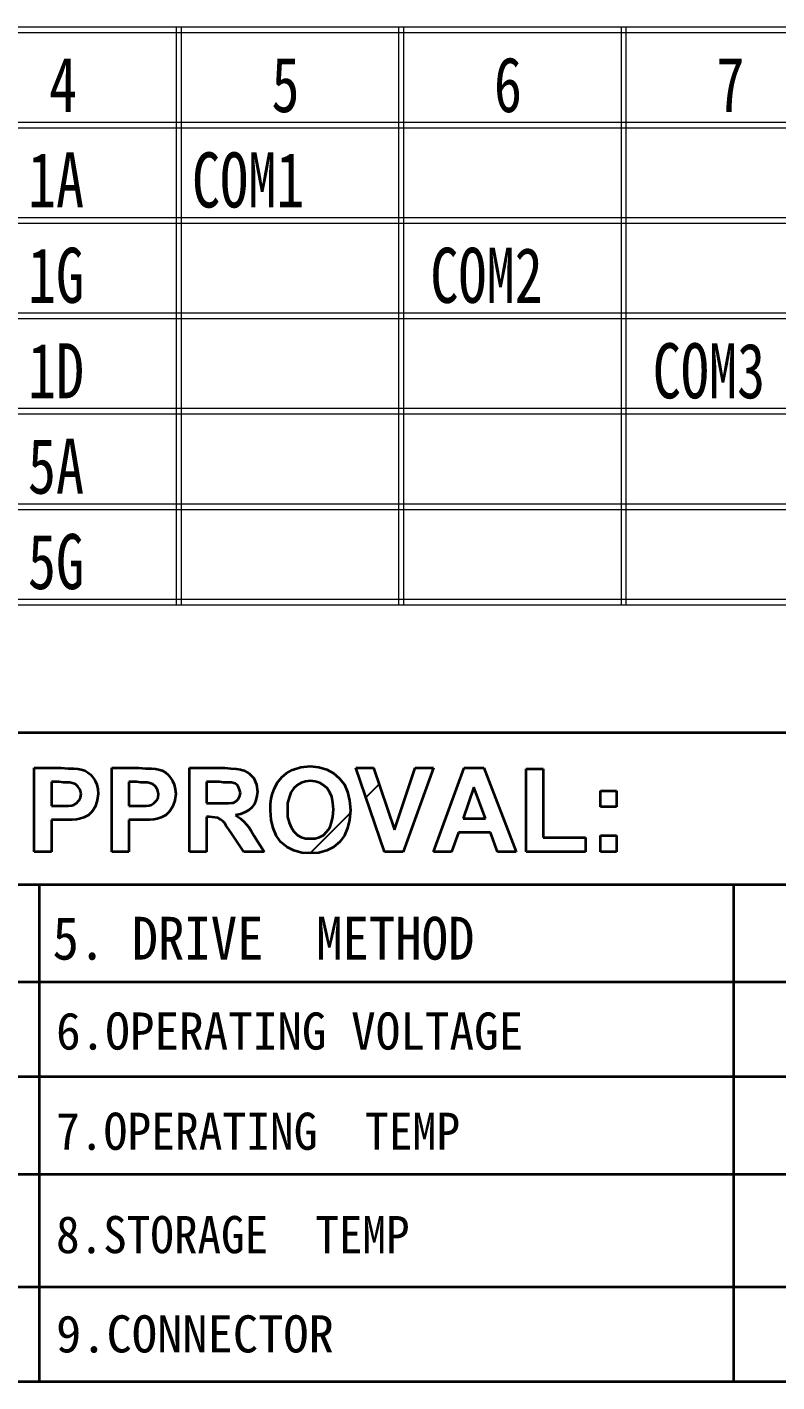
# Paper-space layout 'SW_Model_1' of a CAD drawing. Header units: millimetres. Extents: x 625 to 800, y 257 to 308.
# Drawn here: x 720.63 to 729.66, y 259.69 to 275.98 of the extents above; entities that cross this region are included whole.
import ezdxf

# ---------------------------------------------------------------- set-up
doc = ezdxf.new("R2010")
doc.units = ezdxf.units.MM
doc.layers.add('剖面线层1', color=4, linetype='Continuous')
doc.layers.add('粗实线层', color=7, linetype='Continuous', lineweight=25)
doc.styles.add('SLDTEXTSTYLE14', font='TXT', dxfattribs={"width": 0.90625})
doc.styles.add('SLDTEXTSTYLE15', font='TXT', dxfattribs={"width": 0.933333})
doc.styles.add('SLDTEXTSTYLE16', font='TXT', dxfattribs={"width": 0.941176})
doc.styles.add('SLDTEXTSTYLE17', font='TXT', dxfattribs={"width": 0.973684})
doc.styles.add('SLDTEXTSTYLE29', font='TXT', dxfattribs={"width": 0.75})
doc.styles.add('SLDTEXTSTYLE6', font='TXT')

psp = doc.layouts.new('SW_Model_1')

# ---------------------------------------------------------------- hatches: boundary and pattern name
at = {"layer": '剖面线层1'}
h = psp.add_hatch(dxfattribs=at)
h.set_pattern_fill('ANSI31', color=256, style=0)
h.paths.add_polyline_path([(720.926, 266.065), (720.72, 266.065), (720.72, 267.073), (721.045, 267.073), (721.127, 267.067), (721.196, 267.067), (721.246, 267.061), (721.283, 267.055), (721.327, 267.042), (721.365, 267.017), (721.396, 266.992), (721.427, 266.954), (721.452, 266.917), (721.471, 266.873), (721.484, 266.817), (721.49, 266.76), (721.477, 266.679), (721.452, 266.604), (721.415, 266.547), (721.371, 266.503), (721.315, 266.478), (721.264, 266.46), (721.227, 266.453), (721.177, 266.447), (721.12, 266.447), (721.058, 266.447), (720.926, 266.447)], flags=0)
h = psp.add_hatch(dxfattribs=at)
h.set_pattern_fill('ANSI31', color=256, style=0)
h.paths.add_polyline_path([(721.859, 266.065), (721.653, 266.065), (721.653, 267.073), (721.978, 267.073), (722.06, 267.067), (722.129, 267.067), (722.179, 267.061), (722.216, 267.055), (722.26, 267.042), (722.298, 267.017), (722.329, 266.992), (722.36, 266.954), (722.385, 266.917), (722.404, 266.873), (722.417, 266.817), (722.423, 266.76), (722.411, 266.679), (722.385, 266.604), (722.348, 266.547), (722.304, 266.503), (722.248, 266.478), (722.198, 266.46), (722.16, 266.453), (722.11, 266.447), (722.054, 266.447), (721.991, 266.447), (721.859, 266.447)], flags=0)
h = psp.add_hatch(dxfattribs=at)
h.set_pattern_fill('ANSI31', color=256, style=0)
h.paths.add_polyline_path([(722.793, 266.065), (722.586, 266.065), (722.586, 267.073), (723.012, 267.073), (723.087, 267.067), (723.149, 267.061), (723.2, 267.055), (723.243, 267.042), (723.306, 267.004), (723.362, 266.948), (723.394, 266.873), (723.406, 266.785), (723.4, 266.735), (723.387, 266.685), (723.369, 266.641), (723.337, 266.597), (723.3, 266.566), (723.256, 266.541), (723.2, 266.516), (723.143, 266.503), (723.2, 266.466), (723.25, 266.422), (723.268, 266.397), (723.3, 266.359), (723.331, 266.316), (723.362, 266.259), (723.488, 266.065), (723.243, 266.065), (723.099, 266.278), (723.062, 266.334), (723.031, 266.378), (723.012, 266.409), (722.993, 266.428), (722.962, 266.453), (722.93, 266.472), (722.893, 266.478), (722.83, 266.485), (722.793, 266.485)], flags=0)
h = psp.add_hatch(dxfattribs=at)
h.set_pattern_fill('ANSI31', color=256, style=0)
h.paths.add_polyline_path([(723.569, 266.447), (723.563, 266.56), (723.563, 266.635), (723.569, 266.704), (723.588, 266.766), (723.607, 266.817), (723.644, 266.892), (723.701, 266.961), (723.757, 267.011), (723.826, 267.048), (723.926, 267.08), (724.039, 267.092), (724.145, 267.08), (724.239, 267.055), (724.321, 267.011), (724.389, 266.948), (724.452, 266.873), (724.49, 266.785), (724.515, 266.679), (724.527, 266.566), (724.515, 266.447), (724.49, 266.347), (724.452, 266.259), (724.396, 266.184), (724.321, 266.121), (724.239, 266.078), (724.145, 266.053), (724.045, 266.046), (723.939, 266.053), (723.845, 266.078), (723.763, 266.121), (723.688, 266.178), (723.632, 266.259), (723.594, 266.347)], flags=0)
h = psp.add_hatch(dxfattribs=at)
h.set_pattern_fill('ANSI31', color=256, style=0)
h.paths.add_polyline_path([(725.16, 266.065), (724.934, 266.065), (724.59, 267.073), (724.803, 267.073), (725.053, 266.328), (725.304, 267.073), (725.523, 267.073)], flags=0)
h = psp.add_hatch(dxfattribs=at)
h.set_pattern_fill('ANSI31', color=256, style=0)
h.paths.add_polyline_path([(726.13, 267.073), (726.519, 266.065), (726.293, 266.065), (726.212, 266.297), (725.824, 266.297), (725.742, 266.065), (725.523, 266.065), (725.892, 267.073)], flags=0)
h = psp.add_hatch(dxfattribs=at)
h.set_pattern_fill('ANSI31', color=256, style=0)
h.paths.add_polyline_path([(727.352, 266.065), (726.638, 266.065), (726.638, 267.061), (726.844, 267.061), (726.844, 266.234), (727.352, 266.234)], flags=0)
h = psp.add_hatch(dxfattribs=at)
h.set_pattern_fill('ANSI31', color=256, style=0)
h.paths.add_polyline_path([(721.02, 266.904), (720.926, 266.904), (720.926, 266.616), (721.033, 266.616), (721.089, 266.616), (721.133, 266.616), (721.171, 266.622), (721.196, 266.629), (721.227, 266.647), (721.258, 266.679), (721.277, 266.716), (721.283, 266.76), (721.271, 266.81), (721.246, 266.848), (721.214, 266.879), (721.164, 266.892), (721.145, 266.898), (721.114, 266.898), (721.07, 266.898)], flags=0)
h = psp.add_hatch(dxfattribs=at)
h.set_pattern_fill('ANSI31', color=256, style=0)
h.paths.add_polyline_path([(721.953, 266.904), (721.859, 266.904), (721.859, 266.616), (721.966, 266.616), (722.022, 266.616), (722.066, 266.616), (722.104, 266.622), (722.129, 266.629), (722.16, 266.647), (722.191, 266.679), (722.21, 266.716), (722.216, 266.76), (722.204, 266.81), (722.179, 266.848), (722.147, 266.879), (722.097, 266.892), (722.079, 266.898), (722.047, 266.898), (722.003, 266.898)], flags=0)
h = psp.add_hatch(dxfattribs=at)
h.set_pattern_fill('ANSI31', color=256, style=0)
h.paths.add_polyline_path([(722.793, 266.904), (722.793, 266.647), (722.937, 266.647), (723.005, 266.647), (723.056, 266.647), (723.093, 266.654), (723.118, 266.654), (723.149, 266.673), (723.175, 266.698), (723.193, 266.735), (723.2, 266.773), (723.187, 266.823), (723.168, 266.86), (723.137, 266.885), (723.093, 266.898), (723.074, 266.898), (723.043, 266.898), (722.999, 266.898), (722.949, 266.904)], flags=0)
h = psp.add_hatch(dxfattribs=at)
h.set_pattern_fill('ANSI31', color=256, style=0)
h.paths.add_polyline_path([(723.769, 266.647), (723.769, 266.566), (723.769, 266.485), (723.788, 266.416), (723.813, 266.359), (723.845, 266.309), (723.888, 266.265), (723.932, 266.24), (723.982, 266.222), (724.045, 266.222), (724.101, 266.222), (724.152, 266.24), (724.202, 266.265), (724.239, 266.309), (724.277, 266.353), (724.296, 266.416), (724.314, 266.485), (724.321, 266.572), (724.314, 266.654), (724.302, 266.723), (724.277, 266.779), (724.245, 266.829), (724.202, 266.867), (724.158, 266.892), (724.101, 266.91), (724.045, 266.917), (723.982, 266.91), (723.932, 266.892), (723.882, 266.867), (723.845, 266.829), (723.807, 266.779), (723.788, 266.716)], flags=0)
h = psp.add_hatch(dxfattribs=at)
h.set_pattern_fill('ANSI31', color=256, style=0)
h.paths.add_polyline_path([(725.88, 266.466), (726.149, 266.466), (726.011, 266.842)], flags=0)
h = psp.add_hatch(dxfattribs=at)
h.set_pattern_fill('ANSI31', color=256, style=0)
h.paths.add_polyline_path([(727.727, 266.604), (727.533, 266.604), (727.533, 266.798), (727.727, 266.798)], flags=0)
h = psp.add_hatch(dxfattribs=at)
h.set_pattern_fill('ANSI31', color=256, style=0)
h.paths.add_polyline_path([(727.727, 266.065), (727.533, 266.065), (727.533, 266.259), (727.727, 266.259)], flags=0)

# ---------------------------------------------------------------- linework, layer by layer
at = {"color": 40, "linetype": 'Continuous', "lineweight": 18}
for p, q in [((759.965, 275.981), (709.044, 275.981)), ((709.044, 275.918), (759.965, 275.918)), ((722.427, 275.981), (722.427, 269.035)), ((722.491, 275.981), (722.427, 275.981)), ((722.491, 269.035), (722.491, 275.981)), ((725.104, 275.981), (725.104, 269.035)), ((725.168, 275.981), (725.104, 275.981)), ((725.168, 269.035), (725.168, 275.981)), ((727.781, 275.981), (727.781, 269.035)), ((727.844, 275.981), (727.781, 275.981)), ((727.844, 269.035), (727.844, 275.981)), ((759.965, 274.834), (709.044, 274.834)), ((709.044, 274.771), (759.965, 274.771)), ((759.965, 273.687), (709.044, 273.687)), ((709.044, 273.623), (759.965, 273.623)), ((759.965, 272.54), (709.044, 272.54)), ((709.044, 272.476), (759.965, 272.476)), ((759.965, 271.393), (709.044, 271.393)), ((709.044, 271.329), (759.965, 271.329)), ((759.965, 270.246), (709.044, 270.246)), ((709.044, 270.182), (759.965, 270.182)), ((722.427, 270.182), (722.491, 270.182)), ((725.104, 270.182), (725.168, 270.182)), ((759.901, 269.098), (709.044, 269.098)), ((709.044, 269.035), (759.965, 269.035))]:
    psp.add_line(p, q, dxfattribs=at)
at = {"lineweight": 35}
for p, q in [((705.566, 267.5), (736.392, 267.5)), ((720.72, 266.065), (720.72, 267.073)), ((720.72, 267.073), (721.045, 267.073)), ((721.045, 267.073), (721.127, 267.067)), ((721.127, 267.067), (721.196, 267.067)), ((721.196, 267.067), (721.246, 267.061)), ((721.246, 267.061), (721.283, 267.055)), ((721.283, 267.055), (721.327, 267.042)), ((721.327, 267.042), (721.365, 267.017)), ((721.653, 266.065), (721.653, 267.073)), ((721.653, 267.073), (721.978, 267.073)), ((721.978, 267.073), (722.06, 267.067)), ((722.06, 267.067), (722.129, 267.067)), ((722.129, 267.067), (722.179, 267.061)), ((722.179, 267.061), (722.216, 267.055)), ((722.216, 267.055), (722.26, 267.042)), ((722.26, 267.042), (722.298, 267.017)), ((722.586, 266.065), (722.586, 267.073)), ((722.586, 267.073), (723.012, 267.073)), ((723.012, 267.073), (723.087, 267.067)), ((723.087, 267.067), (723.149, 267.061)), ((723.149, 267.061), (723.2, 267.055)), ((723.2, 267.055), (723.243, 267.042)), ((723.243, 267.042), (723.306, 267.004)), ((723.757, 267.011), (723.826, 267.048)), ((723.826, 267.048), (723.926, 267.08)), ((723.926, 267.08), (724.039, 267.092)), ((724.039, 267.092), (724.145, 267.08)), ((724.145, 267.08), (724.239, 267.055)), ((724.239, 267.055), (724.321, 267.011)), ((724.934, 266.065), (724.59, 267.073)), ((724.59, 267.073), (724.803, 267.073)), ((724.803, 267.073), (725.053, 266.328)), ((725.053, 266.328), (725.304, 267.073)), ((725.523, 267.073), (725.16, 266.065)), ((725.304, 267.073), (725.523, 267.073)), ((725.523, 266.065), (725.892, 267.073)), ((725.892, 267.073), (726.13, 267.073)), ((726.13, 267.073), (726.519, 266.065)), ((726.638, 266.065), (726.638, 267.061)), ((726.638, 267.061), (726.844, 267.061)), ((726.844, 267.061), (726.844, 266.234)), ((721.02, 266.904), (720.926, 266.904)), ((720.926, 266.904), (720.926, 266.616)), ((721.07, 266.898), (721.02, 266.904)), ((721.114, 266.898), (721.07, 266.898)), ((721.145, 266.898), (721.114, 266.898)), ((721.164, 266.892), (721.145, 266.898)), ((721.214, 266.879), (721.164, 266.892)), ((721.246, 266.848), (721.214, 266.879)), ((721.365, 267.017), (721.396, 266.992)), ((721.396, 266.992), (721.427, 266.954)), ((721.427, 266.954), (721.452, 266.917)), ((721.452, 266.917), (721.471, 266.873)), ((721.471, 266.873), (721.484, 266.817)), ((721.953, 266.904), (721.859, 266.904)), ((721.859, 266.904), (721.859, 266.616)), ((722.003, 266.898), (721.953, 266.904)), ((722.047, 266.898), (722.003, 266.898)), ((722.079, 266.898), (722.047, 266.898)), ((722.097, 266.892), (722.079, 266.898)), ((722.147, 266.879), (722.097, 266.892)), ((722.179, 266.848), (722.147, 266.879)), ((722.298, 267.017), (722.329, 266.992)), ((722.329, 266.992), (722.36, 266.954)), ((722.36, 266.954), (722.385, 266.917)), ((722.385, 266.917), (722.404, 266.873)), ((722.404, 266.873), (722.417, 266.817)), ((722.949, 266.904), (722.793, 266.904)), ((722.793, 266.904), (722.793, 266.647)), ((722.999, 266.898), (722.949, 266.904)), ((723.043, 266.898), (722.999, 266.898)), ((723.074, 266.898), (723.043, 266.898)), ((723.093, 266.898), (723.074, 266.898)), ((723.137, 266.885), (723.093, 266.898)), ((723.168, 266.86), (723.137, 266.885)), ((723.306, 267.004), (723.362, 266.948)), ((723.362, 266.948), (723.394, 266.873)), ((723.394, 266.873), (723.406, 266.785)), ((723.607, 266.817), (723.644, 266.892)), ((723.644, 266.892), (723.701, 266.961)), ((723.701, 266.961), (723.757, 267.011)), ((723.932, 266.892), (723.882, 266.867)), ((723.982, 266.91), (723.932, 266.892)), ((724.045, 266.917), (723.982, 266.91)), ((724.101, 266.91), (724.045, 266.917)), ((724.158, 266.892), (724.101, 266.91)), ((724.202, 266.867), (724.158, 266.892)), ((724.321, 267.011), (724.389, 266.948)), ((724.389, 266.948), (724.452, 266.873)), ((724.452, 266.873), (724.49, 266.785)), ((721.271, 266.81), (721.246, 266.848)), ((721.258, 266.679), (721.277, 266.716)), ((721.283, 266.76), (721.271, 266.81)), ((721.277, 266.716), (721.283, 266.76)), ((721.49, 266.76), (721.477, 266.679)), ((721.484, 266.817), (721.49, 266.76)), ((722.204, 266.81), (722.179, 266.848)), ((722.191, 266.679), (722.21, 266.716)), ((722.216, 266.76), (722.204, 266.81)), ((722.21, 266.716), (722.216, 266.76)), ((722.423, 266.76), (722.411, 266.679)), ((722.417, 266.817), (722.423, 266.76)), ((723.187, 266.823), (723.168, 266.86)), ((723.175, 266.698), (723.193, 266.735)), ((723.2, 266.773), (723.187, 266.823)), ((723.193, 266.735), (723.2, 266.773)), ((723.4, 266.735), (723.387, 266.685)), ((723.406, 266.785), (723.4, 266.735)), ((723.569, 266.704), (723.588, 266.766)), ((723.588, 266.766), (723.607, 266.817)), ((723.788, 266.716), (723.769, 266.647)), ((723.807, 266.779), (723.788, 266.716)), ((723.845, 266.829), (723.807, 266.779)), ((723.882, 266.867), (723.845, 266.829)), ((724.245, 266.829), (724.202, 266.867)), ((724.277, 266.779), (724.245, 266.829)), ((724.302, 266.723), (724.277, 266.779)), ((724.314, 266.654), (724.302, 266.723)), ((724.49, 266.785), (724.515, 266.679)), ((726.011, 266.842), (725.88, 266.466)), ((726.149, 266.466), (726.011, 266.842)), ((727.533, 266.604), (727.533, 266.798)), ((727.533, 266.798), (727.727, 266.798)), ((727.727, 266.798), (727.727, 266.604)), ((720.926, 266.616), (721.033, 266.616)), ((721.033, 266.616), (721.089, 266.616)), ((721.089, 266.616), (721.133, 266.616)), ((721.133, 266.616), (721.171, 266.622)), ((721.171, 266.622), (721.196, 266.629)), ((721.196, 266.629), (721.227, 266.647)), ((721.227, 266.647), (721.258, 266.679)), ((721.415, 266.547), (721.371, 266.503)), ((721.452, 266.604), (721.415, 266.547)), ((721.477, 266.679), (721.452, 266.604)), ((721.859, 266.616), (721.966, 266.616)), ((721.966, 266.616), (722.022, 266.616)), ((722.022, 266.616), (722.066, 266.616)), ((722.066, 266.616), (722.104, 266.622)), ((722.104, 266.622), (722.129, 266.629)), ((722.129, 266.629), (722.16, 266.647)), ((722.16, 266.647), (722.191, 266.679)), ((722.348, 266.547), (722.304, 266.503)), ((722.385, 266.604), (722.348, 266.547)), ((722.411, 266.679), (722.385, 266.604)), ((722.793, 266.647), (722.937, 266.647)), ((722.937, 266.647), (723.005, 266.647)), ((723.005, 266.647), (723.056, 266.647)), ((723.056, 266.647), (723.093, 266.654)), ((723.093, 266.654), (723.118, 266.654)), ((723.118, 266.654), (723.149, 266.673)), ((723.149, 266.673), (723.175, 266.698)), ((723.3, 266.566), (723.256, 266.541)), ((723.337, 266.597), (723.3, 266.566)), ((723.369, 266.641), (723.337, 266.597)), ((723.387, 266.685), (723.369, 266.641)), ((723.563, 266.635), (723.569, 266.704)), ((723.563, 266.56), (723.563, 266.635)), ((723.569, 266.447), (723.563, 266.56)), ((723.769, 266.647), (723.769, 266.566)), ((723.769, 266.566), (723.769, 266.485)), ((724.321, 266.572), (724.314, 266.654)), ((724.314, 266.485), (724.321, 266.572)), ((724.515, 266.679), (724.527, 266.566)), ((724.527, 266.566), (724.515, 266.447)), ((727.727, 266.604), (727.533, 266.604)), ((721.058, 266.447), (720.926, 266.447)), ((720.926, 266.447), (720.926, 266.065)), ((721.12, 266.447), (721.058, 266.447)), ((721.177, 266.447), (721.12, 266.447)), ((721.227, 266.453), (721.177, 266.447)), ((721.264, 266.46), (721.227, 266.453)), ((721.315, 266.478), (721.264, 266.46)), ((721.371, 266.503), (721.315, 266.478)), ((721.991, 266.447), (721.859, 266.447)), ((721.859, 266.447), (721.859, 266.065)), ((722.054, 266.447), (721.991, 266.447)), ((722.11, 266.447), (722.054, 266.447)), ((722.16, 266.453), (722.11, 266.447)), ((722.198, 266.46), (722.16, 266.453)), ((722.248, 266.478), (722.198, 266.46)), ((722.304, 266.503), (722.248, 266.478)), ((722.83, 266.485), (722.793, 266.485)), ((722.793, 266.485), (722.793, 266.065)), ((722.893, 266.478), (722.83, 266.485)), ((722.93, 266.472), (722.893, 266.478)), ((722.962, 266.453), (722.93, 266.472)), ((722.993, 266.428), (722.962, 266.453)), ((723.012, 266.409), (722.993, 266.428)), ((723.031, 266.378), (723.012, 266.409)), ((723.2, 266.516), (723.143, 266.503)), ((723.143, 266.503), (723.2, 266.466)), ((723.256, 266.541), (723.2, 266.516)), ((723.2, 266.466), (723.25, 266.422)), ((723.25, 266.422), (723.268, 266.397)), ((723.268, 266.397), (723.3, 266.359)), ((723.594, 266.347), (723.569, 266.447)), ((723.769, 266.485), (723.788, 266.416)), ((723.788, 266.416), (723.813, 266.359)), ((724.277, 266.353), (724.296, 266.416)), ((724.296, 266.416), (724.314, 266.485)), ((724.515, 266.447), (724.49, 266.347)), ((725.88, 266.466), (726.149, 266.466)), ((723.062, 266.334), (723.031, 266.378)), ((723.099, 266.278), (723.062, 266.334)), ((723.243, 266.065), (723.099, 266.278)), ((723.3, 266.359), (723.331, 266.316)), ((723.331, 266.316), (723.362, 266.259)), ((723.362, 266.259), (723.488, 266.065)), ((723.632, 266.259), (723.594, 266.347)), ((723.688, 266.178), (723.632, 266.259)), ((723.813, 266.359), (723.845, 266.309)), ((723.845, 266.309), (723.888, 266.265)), ((723.888, 266.265), (723.932, 266.24)), ((723.932, 266.24), (723.982, 266.222)), ((723.982, 266.222), (724.045, 266.222)), ((724.045, 266.222), (724.101, 266.222)), ((724.101, 266.222), (724.152, 266.24)), ((724.152, 266.24), (724.202, 266.265)), ((724.202, 266.265), (724.239, 266.309)), ((724.239, 266.309), (724.277, 266.353)), ((724.452, 266.259), (724.396, 266.184)), ((724.49, 266.347), (724.452, 266.259)), ((725.824, 266.297), (725.742, 266.065)), ((726.212, 266.297), (725.824, 266.297)), ((726.293, 266.065), (726.212, 266.297)), ((726.844, 266.234), (727.352, 266.234)), ((727.352, 266.234), (727.352, 266.065)), ((727.533, 266.065), (727.533, 266.259)), ((727.533, 266.259), (727.727, 266.259)), ((727.727, 266.259), (727.727, 266.065)), ((720.926, 266.065), (720.72, 266.065)), ((721.859, 266.065), (721.653, 266.065)), ((722.793, 266.065), (722.586, 266.065)), ((723.488, 266.065), (723.243, 266.065)), ((723.763, 266.121), (723.688, 266.178)), ((723.845, 266.078), (723.763, 266.121)), ((723.939, 266.053), (723.845, 266.078)), ((724.239, 266.078), (724.145, 266.053)), ((724.321, 266.121), (724.239, 266.078)), ((724.396, 266.184), (724.321, 266.121)), ((725.16, 266.065), (724.934, 266.065)), ((725.742, 266.065), (725.523, 266.065)), ((726.519, 266.065), (726.293, 266.065)), ((727.352, 266.065), (726.638, 266.065)), ((727.727, 266.065), (727.533, 266.065)), ((724.045, 266.046), (723.939, 266.053)), ((724.145, 266.053), (724.045, 266.046)), ((705.533, 265.672), (736.392, 265.672)), ((720.781, 259.689), (720.781, 265.672)), ((729.14, 259.694), (729.14, 265.672)), ((705.533, 264.5), (749.984, 264.5)), ((705.533, 263.362), (749.984, 263.362)), ((705.533, 262.189), (749.946, 262.189)), ((705.533, 260.833), (749.946, 260.833)), ((705.533, 259.694), (775.132, 259.694))]:
    psp.add_line(p, q, dxfattribs=at)
for p, q in [((720.72, 266.065), (720.72, 267.073)), ((720.72, 267.073), (721.045, 267.073)), ((721.045, 267.073), (721.127, 267.067)), ((721.127, 267.067), (721.196, 267.067)), ((721.196, 267.067), (721.246, 267.061)), ((721.246, 267.061), (721.283, 267.055)), ((721.283, 267.055), (721.327, 267.042)), ((721.327, 267.042), (721.365, 267.017)), ((721.653, 266.065), (721.653, 267.073)), ((721.653, 267.073), (721.978, 267.073)), ((721.978, 267.073), (722.06, 267.067)), ((722.06, 267.067), (722.129, 267.067)), ((722.129, 267.067), (722.179, 267.061)), ((722.179, 267.061), (722.216, 267.055)), ((722.216, 267.055), (722.26, 267.042)), ((722.26, 267.042), (722.298, 267.017)), ((722.586, 266.065), (722.586, 267.073)), ((722.586, 267.073), (723.012, 267.073)), ((723.012, 267.073), (723.087, 267.067)), ((723.087, 267.067), (723.149, 267.061)), ((723.149, 267.061), (723.2, 267.055)), ((723.2, 267.055), (723.243, 267.042)), ((723.243, 267.042), (723.306, 267.004)), ((723.757, 267.011), (723.826, 267.048)), ((723.826, 267.048), (723.926, 267.08)), ((723.926, 267.08), (724.039, 267.092)), ((724.039, 267.092), (724.145, 267.08)), ((724.145, 267.08), (724.239, 267.055)), ((724.239, 267.055), (724.321, 267.011)), ((724.934, 266.065), (724.59, 267.073)), ((724.59, 267.073), (724.803, 267.073)), ((724.803, 267.073), (725.053, 266.328)), ((725.053, 266.328), (725.304, 267.073)), ((725.523, 267.073), (725.16, 266.065)), ((725.304, 267.073), (725.523, 267.073)), ((725.523, 266.065), (725.892, 267.073)), ((725.892, 267.073), (726.13, 267.073)), ((726.13, 267.073), (726.519, 266.065)), ((726.638, 266.065), (726.638, 267.061)), ((726.638, 267.061), (726.844, 267.061)), ((726.844, 267.061), (726.844, 266.234)), ((720.926, 266.904), (720.926, 266.616)), ((721.02, 266.904), (720.926, 266.904)), ((721.07, 266.898), (721.02, 266.904)), ((721.114, 266.898), (721.07, 266.898)), ((721.145, 266.898), (721.114, 266.898)), ((721.164, 266.892), (721.145, 266.898)), ((721.214, 266.879), (721.164, 266.892)), ((721.246, 266.848), (721.214, 266.879)), ((721.365, 267.017), (721.396, 266.992)), ((721.396, 266.992), (721.427, 266.954)), ((721.427, 266.954), (721.452, 266.917)), ((721.452, 266.917), (721.471, 266.873)), ((721.471, 266.873), (721.484, 266.817)), ((721.859, 266.904), (721.859, 266.616)), ((721.953, 266.904), (721.859, 266.904)), ((722.003, 266.898), (721.953, 266.904)), ((722.047, 266.898), (722.003, 266.898)), ((722.079, 266.898), (722.047, 266.898)), ((722.097, 266.892), (722.079, 266.898)), ((722.147, 266.879), (722.097, 266.892)), ((722.179, 266.848), (722.147, 266.879)), ((722.298, 267.017), (722.329, 266.992)), ((722.329, 266.992), (722.36, 266.954)), ((722.36, 266.954), (722.385, 266.917)), ((722.385, 266.917), (722.404, 266.873)), ((722.404, 266.873), (722.417, 266.817)), ((722.949, 266.904), (722.793, 266.904)), ((722.793, 266.904), (722.793, 266.647)), ((722.999, 266.898), (722.949, 266.904)), ((723.043, 266.898), (722.999, 266.898)), ((723.074, 266.898), (723.043, 266.898)), ((723.093, 266.898), (723.074, 266.898)), ((723.137, 266.885), (723.093, 266.898)), ((723.168, 266.86), (723.137, 266.885)), ((723.306, 267.004), (723.362, 266.948)), ((723.362, 266.948), (723.394, 266.873)), ((723.394, 266.873), (723.406, 266.785)), ((723.607, 266.817), (723.644, 266.892)), ((723.644, 266.892), (723.701, 266.961)), ((723.701, 266.961), (723.757, 267.011)), ((723.932, 266.892), (723.882, 266.867)), ((723.982, 266.91), (723.932, 266.892)), ((724.045, 266.917), (723.982, 266.91)), ((724.101, 266.91), (724.045, 266.917)), ((724.158, 266.892), (724.101, 266.91)), ((724.202, 266.867), (724.158, 266.892)), ((724.321, 267.011), (724.389, 266.948)), ((724.389, 266.948), (724.452, 266.873)), ((724.452, 266.873), (724.49, 266.785)), ((721.271, 266.81), (721.246, 266.848)), ((721.258, 266.679), (721.277, 266.716)), ((721.283, 266.76), (721.271, 266.81)), ((721.277, 266.716), (721.283, 266.76)), ((721.49, 266.76), (721.477, 266.679)), ((721.484, 266.817), (721.49, 266.76)), ((722.204, 266.81), (722.179, 266.848)), ((722.191, 266.679), (722.21, 266.716)), ((722.216, 266.76), (722.204, 266.81)), ((722.21, 266.716), (722.216, 266.76)), ((722.423, 266.76), (722.411, 266.679)), ((722.417, 266.817), (722.423, 266.76)), ((723.187, 266.823), (723.168, 266.86)), ((723.175, 266.698), (723.193, 266.735)), ((723.2, 266.773), (723.187, 266.823)), ((723.193, 266.735), (723.2, 266.773)), ((723.4, 266.735), (723.387, 266.685)), ((723.406, 266.785), (723.4, 266.735)), ((723.569, 266.704), (723.588, 266.766)), ((723.588, 266.766), (723.607, 266.817)), ((723.788, 266.716), (723.769, 266.647)), ((723.807, 266.779), (723.788, 266.716)), ((723.845, 266.829), (723.807, 266.779)), ((723.882, 266.867), (723.845, 266.829)), ((724.245, 266.829), (724.202, 266.867)), ((724.277, 266.779), (724.245, 266.829)), ((724.302, 266.723), (724.277, 266.779)), ((724.314, 266.654), (724.302, 266.723)), ((724.49, 266.785), (724.515, 266.679)), ((726.011, 266.842), (725.88, 266.466)), ((726.149, 266.466), (726.011, 266.842)), ((727.533, 266.604), (727.533, 266.798)), ((727.533, 266.798), (727.727, 266.798)), ((727.727, 266.798), (727.727, 266.604)), ((720.926, 266.616), (721.033, 266.616)), ((721.033, 266.616), (721.089, 266.616)), ((721.089, 266.616), (721.133, 266.616)), ((721.133, 266.616), (721.171, 266.622)), ((721.171, 266.622), (721.196, 266.629)), ((721.196, 266.629), (721.227, 266.647)), ((721.227, 266.647), (721.258, 266.679)), ((721.415, 266.547), (721.371, 266.503)), ((721.452, 266.604), (721.415, 266.547)), ((721.477, 266.679), (721.452, 266.604)), ((721.859, 266.616), (721.966, 266.616)), ((721.966, 266.616), (722.022, 266.616)), ((722.022, 266.616), (722.066, 266.616)), ((722.066, 266.616), (722.104, 266.622)), ((722.104, 266.622), (722.129, 266.629)), ((722.129, 266.629), (722.16, 266.647)), ((722.16, 266.647), (722.191, 266.679)), ((722.348, 266.547), (722.304, 266.503)), ((722.385, 266.604), (722.348, 266.547)), ((722.411, 266.679), (722.385, 266.604)), ((722.793, 266.647), (722.937, 266.647)), ((722.937, 266.647), (723.005, 266.647)), ((723.005, 266.647), (723.056, 266.647)), ((723.056, 266.647), (723.093, 266.654)), ((723.093, 266.654), (723.118, 266.654)), ((723.118, 266.654), (723.149, 266.673)), ((723.149, 266.673), (723.175, 266.698)), ((723.3, 266.566), (723.256, 266.541)), ((723.337, 266.597), (723.3, 266.566)), ((723.369, 266.641), (723.337, 266.597)), ((723.387, 266.685), (723.369, 266.641)), ((723.563, 266.635), (723.569, 266.704)), ((723.563, 266.56), (723.563, 266.635)), ((723.569, 266.447), (723.563, 266.56)), ((723.769, 266.647), (723.769, 266.566)), ((723.769, 266.566), (723.769, 266.485)), ((724.321, 266.572), (724.314, 266.654)), ((724.314, 266.485), (724.321, 266.572)), ((724.515, 266.679), (724.527, 266.566)), ((724.527, 266.566), (724.515, 266.447)), ((727.727, 266.604), (727.533, 266.604)), ((721.058, 266.447), (720.926, 266.447)), ((720.926, 266.447), (720.926, 266.065)), ((721.12, 266.447), (721.058, 266.447)), ((721.177, 266.447), (721.12, 266.447)), ((721.227, 266.453), (721.177, 266.447)), ((721.264, 266.46), (721.227, 266.453)), ((721.315, 266.478), (721.264, 266.46)), ((721.371, 266.503), (721.315, 266.478)), ((721.991, 266.447), (721.859, 266.447)), ((721.859, 266.447), (721.859, 266.065)), ((722.054, 266.447), (721.991, 266.447)), ((722.11, 266.447), (722.054, 266.447)), ((722.16, 266.453), (722.11, 266.447)), ((722.198, 266.46), (722.16, 266.453)), ((722.248, 266.478), (722.198, 266.46)), ((722.304, 266.503), (722.248, 266.478)), ((722.83, 266.485), (722.793, 266.485)), ((722.793, 266.485), (722.793, 266.065)), ((722.893, 266.478), (722.83, 266.485)), ((722.93, 266.472), (722.893, 266.478)), ((722.962, 266.453), (722.93, 266.472)), ((722.993, 266.428), (722.962, 266.453)), ((723.012, 266.409), (722.993, 266.428)), ((723.031, 266.378), (723.012, 266.409)), ((723.2, 266.516), (723.143, 266.503)), ((723.143, 266.503), (723.2, 266.466)), ((723.256, 266.541), (723.2, 266.516)), ((723.2, 266.466), (723.25, 266.422)), ((723.25, 266.422), (723.268, 266.397)), ((723.268, 266.397), (723.3, 266.359)), ((723.594, 266.347), (723.569, 266.447)), ((723.769, 266.485), (723.788, 266.416)), ((723.788, 266.416), (723.813, 266.359)), ((724.277, 266.353), (724.296, 266.416)), ((724.296, 266.416), (724.314, 266.485)), ((724.515, 266.447), (724.49, 266.347)), ((725.88, 266.466), (726.149, 266.466)), ((723.062, 266.334), (723.031, 266.378)), ((723.099, 266.278), (723.062, 266.334)), ((723.243, 266.065), (723.099, 266.278)), ((723.3, 266.359), (723.331, 266.316)), ((723.331, 266.316), (723.362, 266.259)), ((723.362, 266.259), (723.488, 266.065)), ((723.632, 266.259), (723.594, 266.347)), ((723.688, 266.178), (723.632, 266.259)), ((723.813, 266.359), (723.845, 266.309)), ((723.845, 266.309), (723.888, 266.265)), ((723.888, 266.265), (723.932, 266.24)), ((723.932, 266.24), (723.982, 266.222)), ((723.982, 266.222), (724.045, 266.222)), ((724.045, 266.222), (724.101, 266.222)), ((724.101, 266.222), (724.152, 266.24)), ((724.152, 266.24), (724.202, 266.265)), ((724.202, 266.265), (724.239, 266.309)), ((724.239, 266.309), (724.277, 266.353)), ((724.452, 266.259), (724.396, 266.184)), ((724.49, 266.347), (724.452, 266.259)), ((725.824, 266.297), (725.742, 266.065)), ((726.212, 266.297), (725.824, 266.297)), ((726.293, 266.065), (726.212, 266.297)), ((726.844, 266.234), (727.352, 266.234)), ((727.352, 266.234), (727.352, 266.065)), ((727.533, 266.065), (727.533, 266.259)), ((727.533, 266.259), (727.727, 266.259)), ((727.727, 266.259), (727.727, 266.065)), ((720.926, 266.065), (720.72, 266.065)), ((721.859, 266.065), (721.653, 266.065)), ((722.793, 266.065), (722.586, 266.065)), ((723.488, 266.065), (723.243, 266.065)), ((723.763, 266.121), (723.688, 266.178)), ((723.845, 266.078), (723.763, 266.121)), ((723.939, 266.053), (723.845, 266.078)), ((724.239, 266.078), (724.145, 266.053)), ((724.321, 266.121), (724.239, 266.078)), ((724.396, 266.184), (724.321, 266.121)), ((725.16, 266.065), (724.934, 266.065)), ((725.742, 266.065), (725.523, 266.065)), ((726.519, 266.065), (726.293, 266.065)), ((727.352, 266.065), (726.638, 266.065)), ((727.727, 266.065), (727.533, 266.065)), ((724.045, 266.046), (723.939, 266.053)), ((724.145, 266.053), (724.045, 266.046))]:
    psp.add_line(p, q)

# ---------------------------------------------------------------- texts
at = {"layer": '粗实线层', "attachment_point": 1}
for s, insert, char_height, style in [('4', (720.898, 275.622), 0.663, 'SLDTEXTSTYLE29'), ('5', (723.574, 275.622), 0.663, 'SLDTEXTSTYLE29'), ('6', (726.251, 275.622), 0.663, 'SLDTEXTSTYLE29'), ('7', (728.928, 275.622), 0.663, 'SLDTEXTSTYLE29'), ('1A', (720.643, 274.475), 0.6628, 'SLDTEXTSTYLE29'), ('COM1', (722.618, 274.475), 0.6628, 'SLDTEXTSTYLE29'), ('1G', (720.643, 273.328), 0.6628, 'SLDTEXTSTYLE29'), ('COM2', (725.486, 273.328), 0.6628, 'SLDTEXTSTYLE29'), ('1D', (720.643, 272.18), 0.6628, 'SLDTEXTSTYLE29'), ('COM3', (728.163, 272.18), 0.6628, 'SLDTEXTSTYLE29'), ('5A', (720.643, 271.033), 0.6628, 'SLDTEXTSTYLE29'), ('5G', (720.643, 269.886), 0.6628, 'SLDTEXTSTYLE29'), ('5. DRIVE  METHOD', (720.94, 265.282), 0.51465, 'SLDTEXTSTYLE14'), ('6.OPERATING VOLTAGE', (720.982, 264.132), 0.44675, 'SLDTEXTSTYLE17'), ('7.OPERATING  TEMP', (720.982, 262.927), 0.44675, 'SLDTEXTSTYLE16'), ('8.STORAGE  TEMP', (720.982, 261.684), 0.44675, 'SLDTEXTSTYLE15'), ('9.CONNECTOR', (720.982, 260.49), 0.44675, 'SLDTEXTSTYLE6')]:
    psp.add_mtext(s, dxfattribs=dict(at, insert=insert, char_height=char_height, style=style))

doc.saveas('drawing.dxf')
